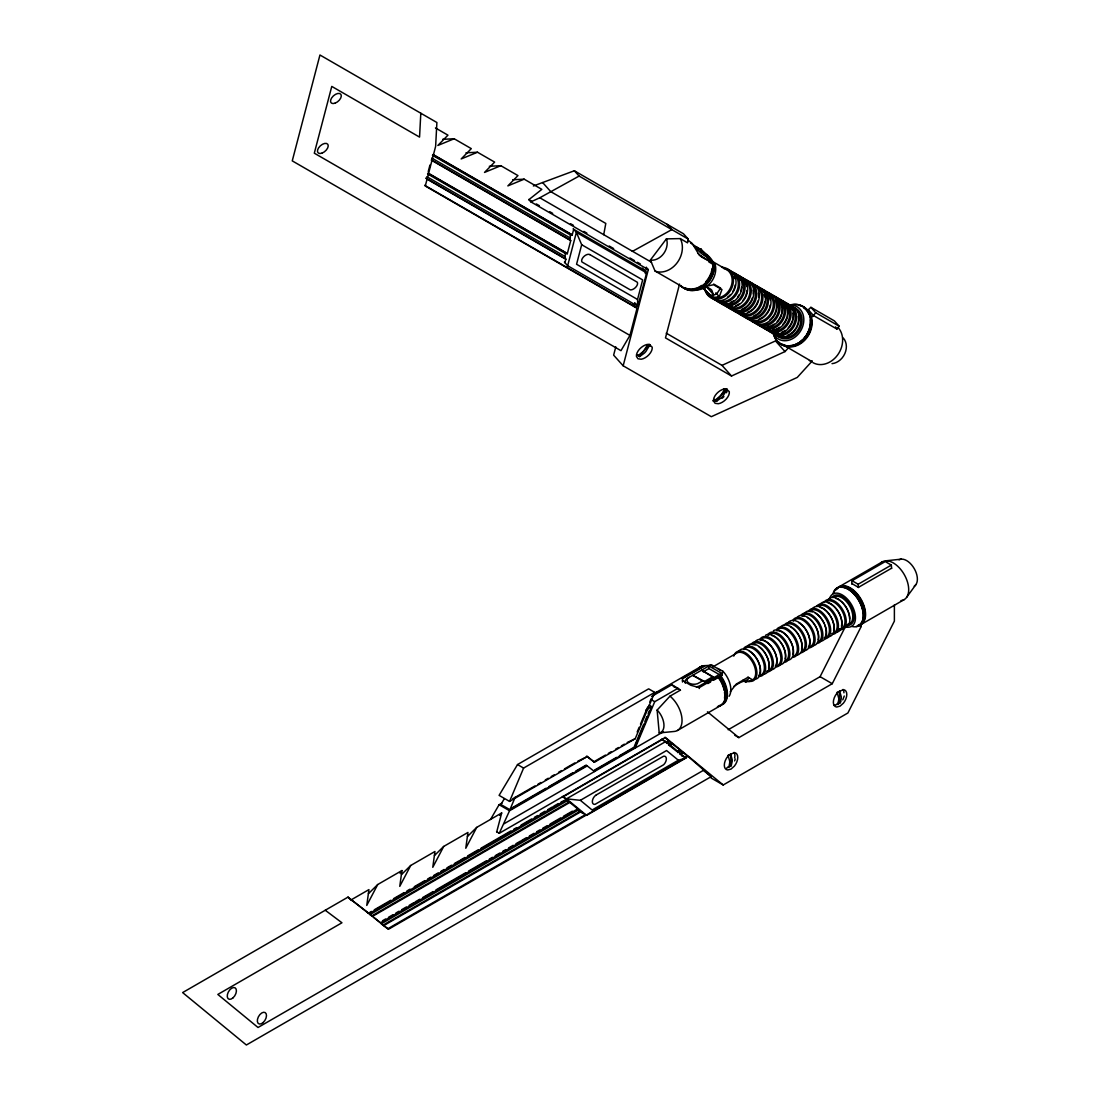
<?xml version="1.0" encoding="UTF-8"?>
<svg xmlns="http://www.w3.org/2000/svg" width="1100" height="1100" viewBox="0 0 1100 1100"><rect width="100%" height="100%" fill="white"/><g stroke="black" fill="none" stroke-linecap="round" stroke-linejoin="round"><path stroke-width="1.5" d="M420.805 113.231L419.554 137.101L331.774 86.419L314.311 153.189L629.942 335.418L620.964 350.666L292.256 160.875L319.949 55L436.893 122.512L435.627 146.382L425.274 185.996L637.038 308.261L629.942 335.418M646.332 267.451L645.315 273.543M700.466 256.19L714.12 264.082C710.834 255.833 701.814 250.429 694.169 246.345M851.73 584.045L852.06 580.731L885.253 561.577L891.33 565.084L891.646 568.425M368.418 893.681L377.712 884.537L401.926 870.554L399.768 886.366L410.712 865.48L434.94 851.496L432.781 867.309L443.726 846.423L467.94 832.452L465.781 848.251L476.726 827.379L501.683 812.969L496.732 831.834M603.721 234.685L605.798 223.438L550.825 191.689L542.63 182.545M687.624 242.426L688.243 239.085L683.471 233.764L574.337 170.761L533.362 185.982M428.244 171.572L429.962 165.014M564.946 262.707L565.84 259.27L564.836 256.355L565.551 253.577L567.298 253.729L570.721 240.625L570.144 239.965L432.149 160.297M570.144 239.965L570.433 234.933L572.165 235.084L573.678 229.336L643.885 269.871M642.276 268.07L646.607 272.91L637.876 306.295L567.655 265.746L576.386 232.361L573.141 228.731M646.607 272.91L576.386 232.361L581.68 244.722L576.565 264.261L637.533 299.461L637.876 306.295L634.631 302.665M615.808 346.857L613.635 355.149L623.164 365.791L711.329 416.694L797.253 377.438L812.295 360.924M637.533 299.461L642.648 279.909L581.68 244.722M637.711 302.651L636.419 307.574L424.655 185.295M623.164 365.791L648.299 269.665L646.195 267.3M679.553 284.089L665.486 337.879L731.527 376.007L785.015 351.574L789.181 346.995M734.649 760.925L735.226 758.973M844.264 696.011L842.765 699.902M647.309 345.194L644.05 350.488A34.801 28.421 -60 0 1 642.689 352L638.454 355.314L637.354 354.97L639.664 356.579L644.462 353.031A34.801 28.421 -60 0 0 645.837 351.519L649.096 346.225L646.786 344.616L649.096 346.225M724.405 389.716L721.16 395.01A34.801 28.421 -60 0 1 719.785 396.509L715.564 399.836L714.464 399.493L716.76 401.101L721.572 397.54A34.801 28.421 -60 0 0 722.947 396.041L726.192 390.748L723.896 389.139L726.192 390.748M713.625 284.048L720.61 288.076L716.746 293.865L710.999 296.244L704.055 288.956L704.88 286.591M713.487 680.309L721.999 675.386L722.755 671.151L711.054 665.101A18.659 10.766 60 0 0 708.317 665.94M509.561 801.419L523.6 768.075L654.734 692.368L648.656 688.848L517.523 764.569L499.098 795.369L509.561 801.419L587.317 756.525L594.495 762.218L635.223 738.705L654.734 692.368M496.554 831.724L499.263 833.291L509.561 810.741L587.317 765.848M504.309 798.751L500.871 804.499L509.919 809.71L515.144 797.294M637.175 731.995L639.155 727.265M640.489 724.116L647.776 706.805M649.77 702.075L651.09 698.926M643.679 724.281L633.985 747.312L619.438 755.7M644.971 721.215L646.91 716.609M648.202 713.529L649.495 710.463M649.069 705.128L651.75 706.681L634.521 747.615L593.78 771.141M635.223 748.027L654.734 701.69L677.944 688.298L680.501 690.319M490.545 819.445L499.098 804.705L502.04 803.014M728.173 729.754L820.091 676.679L845.213 627M734.8 735.281L738.856 737.633L832.26 683.705L861.19 626.505L861.19 623.521M377.712 884.537L366.768 905.424L368.926 889.611L351.271 899.8L369.243 913.577L566.486 799.7L563.021 796.854L662.324 739.516L665.789 742.362L668.731 740.671L664.785 737.426M713.9 262.597L708.111 259.256L707.327 257.359L703.684 255.186A6.93 1.031 42.3 0 1 697.414 249.562A6.93 1.031 42.3 0 1 696.273 246.895L699.641 248.765L701.498 251.873M743.105 680.625L745.69 682.11L746.955 680.116L741.317 682.055A27.28 6.476 -39.9 0 0 733.934 686.317M749.169 677.848L745.69 682.11M728.035 766.81L728.929 766.838L729.699 762.822A34.801 20.102 60 0 0 729.699 761.145L728.035 755.246M731.225 765.737L732.215 761.365A34.801 20.102 60 0 0 732.215 759.688L730.565 753.789L731.225 765.737L728.695 767.195M839.602 702.405L839.602 690.841L841.253 696.74A34.801 20.102 60 0 1 841.253 698.418L840.496 702.433L837.072 703.862L837.746 704.247L838.736 699.875A34.801 20.102 60 0 0 838.736 698.197L837.072 692.299M400.015 873.235L401.926 870.554M906.62 597.327L915.942 584.554M679.305 285.01L655.036 270.999L650.389 260.054L666.408 238.879L680.212 238.59L687.555 242.825M812.625 316.69L815.664 312.661L810.906 307.34L808.459 309.567M837.1 328.9L839.135 326.205L834.378 320.884L810.906 307.34M499.661 815.43L501.683 812.969M669.955 696.176L670.615 696.658A21.821 12.595 60 0 1 681.918 718.066A21.821 12.595 60 0 1 674.341 731.445L659.216 732.93L657.126 710.091L669.955 696.176L680.322 690.181L673.668 686.345M688.339 240.377L692.202 243.416L699.311 255.173L712.649 262.873L713.487 267.795A21.203 17.311 -60 0 1 684.612 287.843M713.364 264.137L713.872 263.574L715.082 264.907L706.901 255.09M639.141 356.001L648.574 345.647M716.237 400.524L725.684 390.17M730.221 691.776L736.258 684.076L748.11 677.243M838.942 703.189L840.565 701.484M401.431 874.624L410.712 865.48M434.431 855.566L443.726 846.423M467.431 836.523L476.726 827.379M704.22 287.403A15.579 12.719 -60 0 0 716.279 297.22L719.496 296.23L721.944 289.575L713.57 284.735L703.326 286.894M689.136 677.38L687.954 678.26A6.93 4.001 0 0 0 689.054 683.086A6.93 4.001 0 0 0 697.428 683.732L702.556 680.969L704.55 681.491L712.731 676.761L713.872 677.655L701.607 670.189L713.543 677.077M731.225 754.174L728.695 755.631M840.263 691.226L837.746 692.684M840.263 702.79L837.746 704.247M655.71 692.67L698.844 667.769L703.587 665.706L712.539 665.252M839.231 586.712L882.351 561.825M651.558 696.506L671.852 684.777L677.944 688.298M699.146 668.305L703.079 666.627M682.481 678.796L705.196 665.692M696.273 686.854A8.91 5.143 0 0 0 700.26 685.52L721.518 673.241L708.909 665.967L687.651 678.232A8.91 5.143 0 0 0 685.355 683.21M703.244 671.839L708.909 668.566L720.115 675.043M712.704 666.971L736.904 653.001A15.579 8.992 60 0 1 753.431 663.795A15.579 8.992 60 0 1 750.2 680.694M852.06 580.731L858.151 584.251L891.33 565.084M645.837 710.091L651.75 706.681M891.619 568.191L858.426 587.359L851.785 583.509M682.481 680.446L690.882 685.3L699.298 687.582L718.149 676.692L720.665 680.364A21.821 12.595 60 0 1 717.461 706.544M722.081 704.027A21.203 12.238 60 0 0 722.081 679.553L719.881 676.335L721.999 675.386M724.226 690.539A21.203 12.238 60 0 0 720.349 680.543L718.149 677.339L719.881 676.335M707.809 683.581L710.641 681.945M512.861 798.683L534.985 785.923M537.941 784.218L540.884 782.513M545.311 779.955L548.254 778.25M551.21 776.545L554.152 774.854M558.58 772.296L561.536 770.591M564.479 768.886L574.805 762.933M577.761 761.227L587.317 756.525M347.999 897.119L182.627 992.585L246.373 1045L711.232 776.614L688.036 756.332L388.547 929.239L347.999 897.119L351.423 900.529M511.913 807.936L546.026 788.246M548.996 786.541L572.715 772.832M575.685 771.128L586.066 765.133M509.919 809.71L586.602 765.449L594.495 771.54M586.602 756.112L593.78 761.805L605.426 755.095M608.327 753.404L611.243 751.726M615.601 749.21L618.516 747.532M621.418 745.855L624.332 744.164M627.248 742.486L635.223 738.705M594.701 769.986L616.523 757.391M504.089 823.735L663.438 731.734M499.263 833.291L665.335 737.399L723.209 784.974L847.894 712.992L894.383 621.115L894.383 604.89M677.531 730.455L720.665 705.554M861.053 624.511L904.173 599.61M368.321 913.247L371.47 911.433M374.261 909.824L390.748 900.295M393.539 898.686L404.099 892.595M406.89 890.986L410.025 889.171M414.301 886.696L424.861 880.605M427.652 878.996L430.788 877.181M433.579 875.572L438.199 872.905M440.99 871.296L444.139 869.481M446.93 867.859L451.55 865.191M454.341 863.582L458.961 860.915M460.268 860.159L464.901 857.491M467.692 855.883L478.252 849.777M481.03 848.169L510.868 830.94M513.659 829.331L516.629 827.626M521.084 825.055L531.63 818.964M534.421 817.355L537.57 815.54M540.361 813.918L544.981 811.25M547.773 809.641L552.393 806.974M553.699 806.218L558.332 803.55M561.124 801.941L566.486 799.7M578.298 810.576L586.602 815.375L685.891 758.051L665.803 741.524L566.5 798.848L562.348 796.455M569.827 802.436L567.243 800.731L369.985 914.609L372.584 916.314L569.827 802.436L577.72 808.926L380.476 922.804L373.89 917.4M666.531 743.407L669.474 741.702L679.965 749.898L677.023 751.602L668.374 744.673L671.316 742.981M371.828 915.888L569.085 802.01M669.116 745.099L672.072 743.407M669.735 745.607L672.678 743.916M586.602 815.375L566.5 798.848L580.36 800.319L666.572 750.544L678.342 760.224L685.891 758.051L681.739 755.645M382.525 920.769L385.66 918.954M388.451 917.345L393.071 914.664M395.862 913.055L399.011 911.24M401.803 909.631L406.422 906.964M409.214 905.355L413.834 902.688M415.14 901.931L419.774 899.25M422.565 897.641L433.125 891.55M435.902 889.941L465.74 872.713M468.531 871.104L486.502 860.723M489.294 859.114L492.442 857.299M495.234 855.69L499.854 853.023M502.645 851.414L505.794 849.599M508.571 847.99L513.205 845.309M515.996 843.7L520.616 841.032M521.923 840.276L526.556 837.609M529.334 836L533.967 833.332M536.759 831.71L539.894 829.895M542.685 828.286L547.319 825.619M550.096 824.01L560.656 817.919M563.447 816.31L572.344 811.168M583.124 813.367L578.462 809.971L381.219 923.849L387.75 928.785L585.406 814.674M677.765 752.634L680.707 750.942L683.293 752.634L687.239 755.879L684.75 757.322M383.061 925.114L580.305 811.236M679.607 753.912L682.55 752.207M383.804 925.54L581.048 811.662M683.293 752.634L680.35 754.339L682.426 756.044M678.342 760.224L592.13 809.999L580.36 800.319M704.385 769.78L258.019 1027.483L217.827 994.441L341.949 922.776L325.256 910.25M528.756 199.499L530.874 201.864L539.798 197.78L579.109 176.069L688.243 239.085M666.229 333.163L721.999 365.365L775.486 340.931L785.015 351.574M837.196 704.468L833.841 705.361M726.426 768.157L728.159 767.415M710.146 295.749L713.35 294.415L711.769 290.194A27.28 11.495 -11.1 0 0 706.558 287.183L704.742 286.66M531.864 201.369L528.894 199.65L541.819 189.365L524.178 179.176L507.856 185.9L517.962 175.588L500.844 165.701L484.522 172.425L494.629 162.113L477.496 152.226L461.175 158.95L471.295 148.637L454.163 138.751L437.841 145.475L447.947 135.162L435.462 127.958M703.587 665.706L701.085 666.476A21.821 12.595 60 0 0 698.638 668.745M703.079 665.995L700.576 666.765A21.821 12.595 60 0 0 698.115 669.048M659.216 732.93L660.825 732.435A15.18 8.759 60 0 0 658.611 711.659L657.126 710.091M885.555 560.835L901.285 559.158M442.654 139.329L454.163 138.751M465.987 152.804L477.496 152.226M489.321 166.279L500.844 165.701M512.655 179.754L524.178 179.176M716.072 401.225L712.841 400.785M698.569 248.944L701.085 249.081L704.192 252.739M650.389 260.054L652.822 260.191A15.18 12.389 -60 0 0 666.985 240.79L666.408 238.879M655.036 270.999L656.947 271.728A21.821 17.82 -60 0 0 677.366 262.474A21.821 17.82 -60 0 0 680.652 239.264L680.212 238.59M809.325 360.566L811.773 361.501L783.447 345.056M639.664 356.579L637.876 355.547M716.76 401.101L714.973 400.07M815.664 312.661L839.135 326.205M690.607 243.031L700.205 249.439L701.085 249.081M711.769 261.058L726.481 269.555M708.785 261.882L714.629 265.251M704.055 288.956L710.999 296.244M539.798 197.78L651.558 262.295M536.319 203.94L539.303 205.659M549.697 211.667L552.681 213.386M570.515 223.685L573.485 225.39M583.894 231.399L586.864 233.117M609.166 246.001L613.621 248.572M629.97 258.005L634.439 260.59M637.409 262.295L640.379 264.014M530.874 201.864L648.299 269.665M433.592 154.77L571.587 234.438M432.699 154.564L572.165 235.084M432.438 155.265L570.433 234.933M431.723 158.029L569.704 237.696M431.241 160.091L570.721 240.625M428.725 173.415L566.706 253.083M427.817 173.209L567.298 253.729M427.57 173.91L565.551 253.577M426.841 176.688L564.836 256.355M425.783 178.09L565.263 258.624M426.374 178.736L565.84 259.27M858.481 624.938L861.19 626.505M820.091 676.679L832.26 683.705M747.986 677.16L752.235 679.621L750.805 680.941A15.579 8.992 60 0 1 743.023 680.171M704.55 681.491L692.739 675.29L702.556 680.969M651.09 699.586L654.734 701.69M667.989 740.231L668.731 740.671M661.65 739.131L665.803 741.524M679.223 749.471L679.965 749.898M711.054 777.961L723.209 784.974M593.78 761.805L594.495 762.218M517.523 764.569L523.6 768.075M577.72 808.926L576.799 808.596L578.462 809.971M499.098 804.705L509.561 810.741M704.027 771.004L708.139 774.084L704.096 770.041M707.369 773.726L711.232 776.614M808.28 309.719L813.491 315.535L836.963 329.079L835.491 326.851M707.451 711.81L738.856 737.633M679.044 749.567L680.707 750.942M565.565 799.37L567.243 800.731M671.852 684.777L674.451 687.019M722.755 671.151L724.24 672.719A18.659 10.766 60 0 1 729.066 696.314M706.447 255.502L714.12 264.082M699.641 248.765L707.327 257.359M667.067 224.29L671.839 229.611L632.527 251.322L631.977 250.69M715.825 292.834L719.152 296.546M706.296 286.536L713.35 294.415M574.337 170.761L579.109 176.069M721.999 365.365L731.527 376.007M632.184 304.26L634.398 306.721M564.41 262.116L567.655 265.746M720.404 675.4L722.906 679.071A21.821 12.595 60 0 1 722.906 704.261M719.881 675.702L722.384 679.36A21.821 12.595 60 0 1 719.194 705.54M726.88 388.754L727.045 389.18A9.515 5.308 -41.8 0 1 726.468 392.728M714.918 264.028L715.495 265.966A18.659 15.235 -60 0 1 698.087 289.809M858.151 584.251L858.454 587.579M714.244 263.78L714.395 267.96A21.821 17.82 -60 0 1 701.951 287.829A21.821 17.82 -60 0 1 682.151 286.756M713.872 263.574L714.024 267.754A21.821 17.82 -60 0 1 700.81 288.049A21.821 17.82 -60 0 1 680.68 285.436M712.649 262.873L712.8 267.039A21.821 17.82 -60 0 1 700.37 286.921A21.821 17.82 -60 0 1 680.556 285.835M708.909 665.967L708.909 668.566M701.346 667.631L682.481 677.889L682.481 682.027M699.298 687.582L699.298 688.504M790.102 304.975A21.821 17.82 -60 0 1 810.452 319.261A21.821 17.82 -60 0 1 794.324 345.029A21.821 17.82 -60 0 1 773.053 332.241M790.474 305.195A21.821 17.82 -60 0 1 810.81 319.481A21.821 17.82 -60 0 1 794.681 345.249A21.821 17.82 -60 0 1 773.41 332.447M789.154 305.071A18.659 15.235 -60 0 1 800.869 330.481A18.659 15.235 -60 0 1 772.997 333.053M799.796 305.539A21.821 17.82 -60 0 1 808.679 335.005A21.821 17.82 -60 0 1 778.731 342.045M803.852 307.739A21.203 17.311 -60 0 1 809.504 332.282A21.203 17.311 -60 0 1 786.899 346.06M803.894 307.849A21.203 17.311 -60 0 1 808.706 313.816M810.287 319.784A21.203 17.311 -60 0 1 809.256 328.996M808.803 330.289A21.203 17.311 -60 0 1 807.015 334.043M806.3 335.211A21.203 17.311 -60 0 1 803.77 338.498M802.821 339.474A21.203 17.311 -60 0 1 799.714 342.059M798.614 342.774A21.203 17.311 -60 0 1 795.135 344.479M793.554 345.015A21.203 17.311 -60 0 1 790.35 345.606M785.675 345.359A21.203 17.311 -60 0 1 781.44 343.736M712.112 268.414A21.203 17.311 -60 0 1 711.205 272.387M710.751 273.68A21.203 17.311 -60 0 1 705.719 281.889M701.663 285.45A21.203 17.311 -60 0 1 698.266 287.389M697.098 287.884A21.203 17.311 -60 0 1 684.736 287.815M838.282 327.759A21.821 17.82 -60 0 1 837.622 354.998A21.821 17.82 -60 0 1 812.845 362.601M843.329 338.071A15.18 12.389 -60 0 1 844.841 353.595A15.18 12.389 -60 0 1 832.013 363.646M792.674 307.175A16.665 13.599 -60 0 1 799.452 329.67A16.665 13.599 -60 0 1 776.572 335.046M707.905 257.579A16.665 13.599 -60 0 1 710.669 259.82M741.826 277.819A16.665 13.599 -60 0 1 748.605 300.314A16.665 13.599 -60 0 1 725.725 305.69M770.646 294.456A16.665 13.599 -60 0 1 777.425 316.951A16.665 13.599 -60 0 1 754.545 322.327M775.706 298.581A15.579 12.719 -60 0 1 776.339 316.332A15.579 12.719 -60 0 1 760.65 324.651M761.571 289.218A16.665 13.599 -60 0 1 768.35 311.712A16.665 13.599 -60 0 1 745.47 317.089M760.141 288.035A16.665 13.599 -60 0 1 765.765 310.228A16.665 13.599 -60 0 1 743.737 316.442M761.461 289.74A15.579 12.719 -60 0 1 765.6 307.78A15.579 12.719 -60 0 1 748.99 317.914M732.641 273.103A15.579 12.719 -60 0 1 735.859 292.957A15.579 12.719 -60 0 1 717.062 300.094M797.72 311.3A15.579 12.719 -60 0 1 797.253 330.756A15.579 12.719 -60 0 1 779.556 336.174M798.366 316.319A15.579 12.719 -60 0 1 798.091 322.726M797.72 324.019A15.579 12.719 -60 0 1 796.084 327.731M795.369 328.873A15.579 12.719 -60 0 1 793.691 331.004M792.756 331.952A15.579 12.719 -60 0 1 787.352 335.404M783.832 336.229A15.579 12.719 -60 0 1 780.395 336.05M738.141 276.279A15.579 12.719 -60 0 1 741.372 296.134A15.579 12.719 -60 0 1 722.562 303.27M735.859 274.959A15.579 12.719 -60 0 1 740.327 279.95M741.51 287.224A15.579 12.719 -60 0 1 740.726 291.115M739.09 294.814A15.579 12.719 -60 0 1 737.564 297.069M733.714 300.712A15.579 12.719 -60 0 1 730.345 302.5M726.839 303.325A15.579 12.719 -60 0 1 723.401 303.132M744.287 279.84A15.579 12.719 -60 0 1 747.519 299.681A15.579 12.719 -60 0 1 728.709 306.817M741.372 278.149A15.579 12.719 -60 0 1 745.827 283.126M746.281 284.226A15.579 12.719 -60 0 1 746.872 286.591M747.01 290.4A15.579 12.719 -60 0 1 745.223 296.794M744.59 297.99A15.579 12.719 -60 0 1 743.064 300.245M739.227 303.889A15.579 12.719 -60 0 1 735.859 305.676M732.339 306.501A15.579 12.719 -60 0 1 730.015 306.488M738.251 275.756A16.665 13.599 -60 0 1 745.388 297.619A16.665 13.599 -60 0 1 723.003 304.48M732.751 272.58A16.665 13.599 -60 0 1 739.874 294.442A16.665 13.599 -60 0 1 717.489 301.304M734.168 276.403A15.579 12.719 -60 0 1 734.965 278.657M735.199 284.969A15.579 12.719 -60 0 1 732.93 291.266M730.537 294.539A15.579 12.719 -60 0 1 727.567 297.165M726.591 269.019A16.665 13.599 -60 0 1 733.384 291.528A16.665 13.599 -60 0 1 710.504 296.89M709.734 295.955A16.665 13.599 -60 0 1 708.496 293.81M744.398 279.304A16.665 13.599 -60 0 1 751.19 301.799A16.665 13.599 -60 0 1 728.31 307.175M773.231 295.941A16.665 13.599 -60 0 1 780.01 318.45A16.665 13.599 -60 0 1 757.13 323.812M779.639 301.317A15.579 12.719 -60 0 1 781.564 313.197M781.206 314.476A15.579 12.719 -60 0 1 777.178 321.461M774.194 324.087A15.579 12.719 -60 0 1 770.825 325.861M769.67 326.246A15.579 12.719 -60 0 1 767.305 326.7M736.835 274.574A16.665 13.599 -60 0 1 742.088 297.385A16.665 13.599 -60 0 1 719.579 302.143M756.058 286.041A16.665 13.599 -60 0 1 762.85 308.536A16.665 13.599 -60 0 1 739.97 313.913M731.321 271.384A16.665 13.599 -60 0 1 736.574 294.209A16.665 13.599 -60 0 1 714.079 298.952M764.088 294.511A15.579 12.719 -60 0 1 764.679 296.876M764.665 301.978A15.579 12.719 -60 0 1 764.046 304.576M763.593 305.841A15.579 12.719 -60 0 1 753.665 315.961M767.607 293.301A15.579 12.719 -60 0 1 770.839 313.143A15.579 12.719 -60 0 1 752.029 320.279M781.66 300.809A16.665 13.599 -60 0 1 788.439 323.317A16.665 13.599 -60 0 1 765.559 328.694M786.72 304.934A15.579 12.719 -60 0 1 786.239 324.39A15.579 12.719 -60 0 1 768.543 329.821M775.294 300.149A15.579 12.719 -60 0 1 776.064 310.021M775.706 311.3A15.579 12.719 -60 0 1 769.739 320.114M767.264 293.714A15.579 12.719 -60 0 1 769.148 296.587M769.588 297.688A15.579 12.719 -60 0 1 770.192 300.053M770.165 305.154A15.579 12.719 -60 0 1 769.546 307.752M769.093 309.018A15.579 12.719 -60 0 1 759.179 319.137M790.9 305.786A16.665 13.599 -60 0 1 796.524 327.979A16.665 13.599 -60 0 1 774.496 334.207M773.657 333.355A16.665 13.599 -60 0 1 772.214 331.375M758.532 293.329A15.579 12.719 -60 0 1 758.67 297.124M757.886 301.015A15.579 12.719 -60 0 1 753.857 308M752.923 308.962A15.579 12.719 -60 0 1 747.519 312.4M743.999 313.239A15.579 12.719 -60 0 1 740.561 313.046M749.911 282.48A16.665 13.599 -60 0 1 757.048 304.343A16.665 13.599 -60 0 1 734.662 311.204M765.133 291.28A16.665 13.599 -60 0 1 771.925 313.775A16.665 13.599 -60 0 1 749.045 319.151M721.586 267.272A16.665 13.599 -60 0 1 733.411 281.449A16.665 13.599 -60 0 1 719.785 298.76A16.665 13.599 -60 0 1 704.798 288.626M753.486 284.543A16.665 13.599 -60 0 1 760.622 306.405A16.665 13.599 -60 0 1 738.237 313.266M755.947 286.564A15.579 12.719 -60 0 1 759.179 306.419A15.579 12.719 -60 0 1 740.369 313.555M752.386 285.12A15.579 12.719 -60 0 1 751.919 304.576A15.579 12.719 -60 0 1 734.223 309.994M753.032 290.139A15.579 12.719 -60 0 1 753.156 293.947M752.386 297.839A15.579 12.719 -60 0 1 742.005 309.224M792.22 308.124A15.579 12.719 -60 0 1 791.753 327.566A15.579 12.719 -60 0 1 774.056 332.998M776.146 297.632A16.665 13.599 -60 0 1 782.939 320.127A16.665 13.599 -60 0 1 760.059 325.504M781.206 301.757A15.579 12.719 -60 0 1 780.739 321.214A15.579 12.719 -60 0 1 763.043 326.645M790.652 307.684A15.579 12.719 -60 0 1 791.821 309.678M792.866 313.143A15.579 12.719 -60 0 1 792.577 319.55M792.22 320.843A15.579 12.719 -60 0 1 788.191 327.827M785.207 330.44A15.579 12.719 -60 0 1 781.839 332.228M778.319 333.053A15.579 12.719 -60 0 1 774.895 332.86M784.231 302.308A16.665 13.599 -60 0 1 791.024 324.803A16.665 13.599 -60 0 1 768.144 330.179M778.731 299.118A16.665 13.599 -60 0 1 785.51 321.626A16.665 13.599 -60 0 1 762.644 327.002M747.326 280.995A16.665 13.599 -60 0 1 754.119 303.49A16.665 13.599 -60 0 1 731.239 308.866M723.374 268.359A15.579 12.719 -60 0 1 729.713 289.41A15.579 12.719 -60 0 1 708.317 294.429M767.718 292.765A16.665 13.599 -60 0 1 774.496 315.26A16.665 13.599 -60 0 1 751.63 320.636M788.329 304.301A16.665 13.599 -60 0 1 793.581 327.113A16.665 13.599 -60 0 1 771.072 331.87M785.139 304.507A15.579 12.719 -60 0 1 787.077 316.374M786.72 317.653A15.579 12.719 -60 0 1 782.678 324.637M779.707 327.264A15.579 12.719 -60 0 1 776.339 329.051M775.17 329.436A15.579 12.719 -60 0 1 772.819 329.876M704.495 258.514A8.91 1.334 42.3 0 1 698.17 253.536M723.938 396.578A9.515 5.308 -41.8 0 1 722.136 398.283M649.949 344.671A9.515 5.308 -41.8 0 1 649.921 346.335M843.026 689.439A9.515 5.5 -60 0 1 843.934 692.808M733.989 752.4A9.515 5.5 -60 0 1 734.662 757.9M832.989 593.697A21.821 12.595 60 0 1 858.798 600.614A21.821 12.595 60 0 1 851.881 626.423M833.91 592.158A21.821 12.595 60 0 1 858.316 598.689A21.821 12.595 60 0 1 856.116 626.491M836.784 588.995A21.821 12.595 60 0 1 861.053 599.308A21.821 12.595 60 0 1 857.849 625.487M879.904 564.094A21.821 12.595 60 0 1 904.173 574.42A21.821 12.595 60 0 1 900.982 600.6M839.534 587.263A21.203 12.238 60 0 1 860.736 599.486A21.203 12.238 60 0 1 860.736 623.961M829.496 598.868A18.659 10.766 60 0 1 851.579 604.78A18.659 10.766 60 0 1 845.652 626.862M835.423 590.466A21.203 12.238 60 0 1 837.815 588.252M840.909 587.29A21.203 12.238 60 0 1 860.296 602.938A21.203 12.238 60 0 1 859.004 624.965M653.263 694.939A21.821 12.595 60 0 1 658.914 691.68M724.515 692.175A21.203 12.238 60 0 1 724.515 698.197M899.058 559.845A15.18 8.759 60 0 1 914.237 568.604A15.18 8.759 60 0 1 914.237 586.135M832.04 597.479A16.665 9.625 60 0 1 850.575 605.357A16.665 9.625 60 0 1 848.128 625.35M717.64 668.498A16.665 9.625 60 0 1 720.692 670.725M760.128 638.99A16.665 9.625 60 0 1 778.662 646.882A16.665 9.625 60 0 1 776.229 666.875M800.896 615.464A16.665 9.625 60 0 1 819.418 623.342A16.665 9.625 60 0 1 816.984 643.335M802.849 614.928A15.579 8.992 60 0 1 818.428 623.92A15.579 8.992 60 0 1 818.428 641.905M788.054 622.875A16.665 9.625 60 0 1 806.589 630.754A16.665 9.625 60 0 1 804.141 650.746M784.41 624.979A16.665 9.625 60 0 1 802.931 632.857A16.665 9.625 60 0 1 800.497 652.85M786.362 624.442A15.579 8.992 60 0 1 801.941 633.435A15.579 8.992 60 0 1 801.941 651.434M743.848 649.605A15.579 8.992 60 0 1 761.186 656.975A15.579 8.992 60 0 1 758.904 675.661M833.992 596.942A15.579 8.992 60 0 1 850.52 607.736A15.579 8.992 60 0 1 847.289 624.635M835.711 598.359A15.579 8.992 60 0 1 840.469 600.875M841.404 601.659A15.579 8.992 60 0 1 849.571 618.654M848.1 624.168A15.579 8.992 60 0 1 846.354 625.79M753.39 643.486A15.579 8.992 60 0 1 769.918 654.28A15.579 8.992 60 0 1 766.686 671.165M752.441 644.641A15.579 8.992 60 0 1 755.095 644.902M758.904 646.717A15.579 8.992 60 0 1 768.598 668.277M762.094 638.454A15.579 8.992 60 0 1 777.673 647.446A15.579 8.992 60 0 1 777.673 665.445M755.081 641.905A16.665 9.625 60 0 1 773.616 649.798A15.579 8.992 60 0 1 775.28 666.215M771.169 669.79A16.665 9.625 60 0 0 773.616 649.798A15.579 8.992 60 0 0 760.224 640.145M747.285 646.401A16.665 9.625 60 0 1 765.82 654.294A16.665 9.625 60 0 1 763.386 674.286M749.251 651.131A15.579 8.992 60 0 1 751.162 652.438M752.098 653.221A15.579 8.992 60 0 1 758.794 675.73M738.595 651.434A16.665 9.625 60 0 1 757.13 659.312A16.665 9.625 60 0 1 754.683 679.305M765.655 635.154A16.665 9.625 60 0 1 783.324 646.69A16.665 9.625 60 0 1 779.872 664.757M804.54 613.36A16.665 9.625 60 0 1 823.075 621.239A16.665 9.625 60 0 1 820.628 641.231M751.438 644.023A16.665 9.625 60 0 1 769.959 651.901A16.665 9.625 60 0 1 767.525 671.894M780.271 627.371A16.665 9.625 60 0 1 798.793 635.25A16.665 9.625 60 0 1 796.359 655.243M743.641 648.519A16.665 9.625 60 0 1 762.176 656.398A16.665 9.625 60 0 1 759.742 676.39M790.928 627.082A15.579 8.992 60 0 1 801.57 649.234M793.306 621.046A15.579 8.992 60 0 1 810.645 628.416A15.579 8.992 60 0 1 808.362 647.116A15.579 8.992 60 0 0 801.556 624.663M816.461 606.471A16.665 9.625 60 0 1 834.996 614.35A16.665 9.625 60 0 1 832.562 634.342M818.428 605.935A15.579 8.992 60 0 1 834.955 616.729A15.579 8.992 60 0 1 831.724 633.627M801.9 616.082A15.579 8.992 60 0 1 804.554 616.344M807.414 617.554A15.579 8.992 60 0 1 818.056 639.719M798.71 622.586A15.579 8.992 60 0 1 800.621 623.879M827.901 599.871A16.665 9.625 60 0 1 846.436 607.75A16.665 9.625 60 0 1 843.989 627.743M776.71 630.63A15.579 8.992 60 0 1 787.737 636.982M788.535 638.041A15.579 8.992 60 0 1 792.866 654.252M773.438 630.658A16.665 9.625 60 0 1 791.12 642.194A16.665 9.625 60 0 1 787.655 660.261M793.1 619.96A16.665 9.625 60 0 1 811.635 627.839A16.665 9.625 60 0 1 809.201 647.831M733.769 656.136A16.665 9.625 60 0 1 753.473 661.416A16.665 9.625 60 0 1 748.192 681.134M776.614 629.475A16.665 9.625 60 0 1 795.149 637.354A16.665 9.625 60 0 1 792.715 657.346M776.82 630.561A15.579 8.992 60 0 1 793.072 636.212A15.579 8.992 60 0 1 794.159 655.93M768.13 635.58A15.579 8.992 60 0 1 784.369 641.231A15.579 8.992 60 0 1 785.455 660.949M771.581 635.388A15.579 8.992 60 0 1 785.084 658.749M826.21 601.439A15.579 8.992 60 0 1 842.737 612.232A15.579 8.992 60 0 1 839.506 629.131M808.679 610.967A16.665 9.625 60 0 1 827.214 618.846A16.665 9.625 60 0 1 824.766 638.839M810.631 610.431A15.579 8.992 60 0 1 827.159 621.225A15.579 8.992 60 0 1 823.928 638.124M827.915 602.855A15.579 8.992 60 0 1 841.418 626.23M840.317 628.664A15.579 8.992 60 0 1 838.558 630.286M820.119 604.368A16.665 9.625 60 0 1 838.64 612.246A16.665 9.625 60 0 1 836.206 632.239M812.322 608.864A16.665 9.625 60 0 1 830.857 616.743A16.665 9.625 60 0 1 828.424 636.735M767.924 634.494A16.665 9.625 60 0 1 786.445 642.386A16.665 9.625 60 0 1 784.011 662.379M796.758 617.856A16.665 9.625 60 0 1 815.279 625.735A16.665 9.625 60 0 1 812.845 645.727M824.258 601.975A16.665 9.625 60 0 1 842.793 609.854A16.665 9.625 60 0 1 840.345 629.846M809.683 611.586A15.579 8.992 60 0 1 812.35 611.848M815.196 613.058A15.579 8.992 60 0 1 824.216 623.7M824.739 624.938A15.579 8.992 60 0 1 824.739 637.656M820.133 607.351A15.579 8.992 60 0 1 833.621 630.726M729.3 754.806L727.678 756.511A9.515 5.5 -60 0 0 727.678 769.973L731.032 769.079L734.401 766.095A9.515 5.5 -60 0 0 734.401 752.634L729.3 754.806M838.338 691.845L836.715 693.564A9.515 5.5 -60 0 0 836.715 707.025L840.07 706.117L843.439 703.134A9.515 5.5 -60 0 0 843.439 689.673L838.338 691.845M596.283 794.929L595.196 795.713A5.417 3.135 -60 0 0 592.35 801.639A5.417 3.135 -60 0 0 595.196 804.265L663.506 764.83A5.417 3.135 -60 0 0 666.352 758.904A5.417 3.135 -60 0 0 663.506 756.277L596.283 794.929M649.22 344.396L647.433 344.438A9.515 5.308 -41.8 0 0 636.46 356.482L637.986 358.793L641.217 359.232A9.515 5.308 -41.8 0 0 652.19 347.174L649.22 344.396M726.316 388.919L724.543 388.946A9.515 5.308 -41.8 0 0 713.556 400.991L715.082 403.301L718.314 403.741A9.515 5.308 -41.8 0 0 729.3 391.696L726.316 388.919M589.848 254.609L588.94 254.32A5.417 3.025 -41.8 0 0 583.44 256.988A5.417 3.025 -41.8 0 0 581.969 261.979L630.273 289.864A5.417 3.025 -41.8 0 0 635.773 287.196A5.417 3.025 -41.8 0 0 637.244 282.205L589.848 254.609M322.08 153.106A6.476 3.616 -41.8 0 0 327.841 144.347A6.476 3.616 -41.8 0 0 318.587 147.854A6.476 3.616 -41.8 0 0 322.08 153.106M335.143 103.152A6.476 3.616 -41.8 0 0 340.918 94.38A6.476 3.616 -41.8 0 0 331.664 97.9A6.476 3.616 -41.8 0 0 335.143 103.152M263.093 1022.588A6.476 3.74 -60 0 0 265.141 1012.55A6.476 3.74 -60 0 0 257.482 1019.343A6.476 3.74 -60 0 0 263.093 1022.588M233.021 997.851A6.476 3.74 -60 0 0 235.07 987.814A6.476 3.74 -60 0 0 227.397 994.62A6.476 3.74 -60 0 0 233.021 997.851"/></g></svg>
